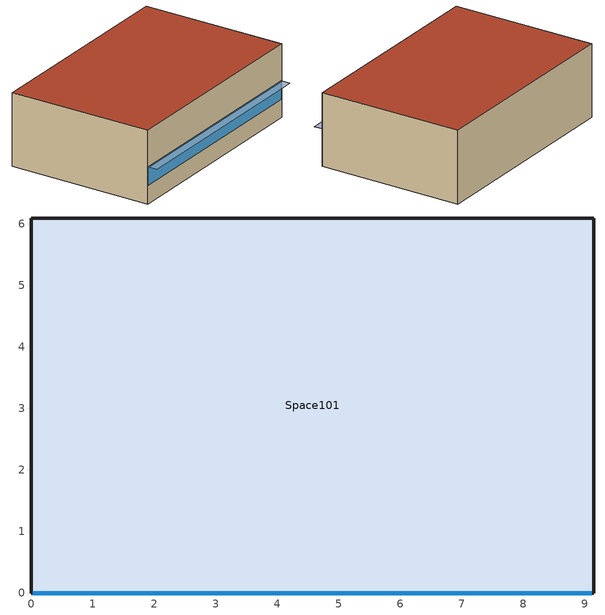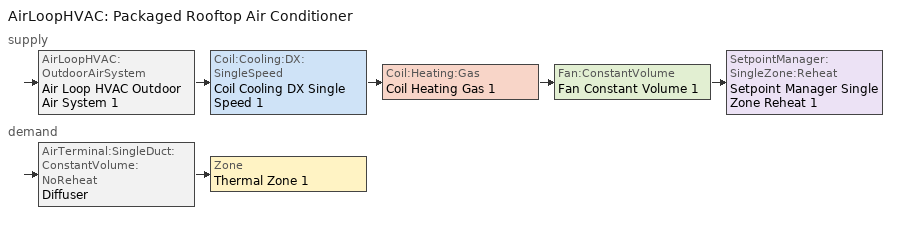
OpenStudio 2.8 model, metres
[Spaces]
Space101
 floor ground: 9.14,6.1 9.14,0 0,0 0,6.1 z0
 wall outside: 0,6.1 0,0 9.14,0 9.14,6.1 0,6.1 z0:3.05
 window: 0.03,0 9.12,0 z0.76:1.53
 roof outside: 9.14,0 9.14,6.1 0,6.1 0,0 z3.05
shading: 9.12,0 0.03,0 0.03,-0.38 9.12,-0.38 z1.53
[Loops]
AirLoopHVAC 'Packaged Rooftop Air Conditioner'
 supply: AirLoopHVAC:OutdoorAirSystem 'Air Loop HVAC Outdoor Air System 1' > Coil:Cooling:DX:SingleSpeed 'Coil Cooling DX Single Speed 1' > Coil:Heating:Gas 'Coil Heating Gas 1' > Fan:ConstantVolume 'Fan Constant Volume 1' > SetpointManager:SingleZone:Reheat 'Setpoint Manager Single Zone Reheat 1'
 demand: AirTerminal:SingleDuct:ConstantVolume:NoReheat 'Diffuser' > Zone 'Thermal Zone 1'
[Building]
Building 1: Default Construction Set=Res 90.1-2013 - Office - ASHRAE 169-2006-5A; Standards Building Type=Office
[Site]
Chicago Ohare Intl Ap: Latitude {deg}=41.98; Longitude {deg}=-87.92; Time Zone {hr}=-6; Elevation {m}=201; Terrain=City
[ClimateZones]
Climate Zone Institution Name 1=ASHRAE; Climate Zone Document Name 1=ANSI/ASHRAE Standard 169; Climate Zone Document Year 1=2006; Climate Zone Value 1=5A; Climate Zone Institution Name 2=CEC; Climate Zone Document Name 2=California Climate Zone Descriptions; Climate Zone Document Year 2=1995
[Site:GroundTemperature:BuildingSurface]
19.527, 19.502, 19.536, 19.598, 20.002, 21.64, 22.225, 22.375, 21.449, 20.121, 19.802, 19.633
[SizingPeriod:DesignDay] Barometric Pressure {Pa}=98934; Sky Clearness=0; Rain Indicator=0; Snow Indicator=0; Day of Month=21; Daylight Saving Time Indicator=0; Dry-Bulb Temperature Range Modifier Type=DefaultMultipliers
Name | Maximum Dry-Bulb Temperature {C} | Daily Dry-Bulb Temperature Range {deltaC} | Humidity Indicating Conditions at Maximum Dry-Bulb | Wind Speed {m/s} | Wind Direction {deg} | Month | Day Type | Humidity Indicating Type | Solar Model Indicator | ASHRAE Taub | ASHRAE Taud
Chicago Ohare Intl Ap Ann Htg 99.6% Condns DB | -20 | 0 | -20 | 4.9 | 270 | 1 | WinterDesignDay | Wetbulb | ASHRAEClearSky
Chicago Ohare Intl Ap Ann Hum_n 99.6% Condns DP=>MCDB | -19.2 | 0 | -25.7 | 4.9 | 270 | 1 | WinterDesignDay | Dewpoint | ASHRAEClearSky
Chicago Ohare Intl Ap Ann Htg Wind 99.6% Condns WS=>MCDB | -3.5 | 0 | -3.5 | 12.4 | 270 | 1 | WinterDesignDay | Wetbulb | ASHRAEClearSky
Chicago Ohare Intl Ap Ann Clg .4% Condns DB=>MWB | 33.3 | 10.5 | 23.7 | 5.2 | 230 | 7 | SummerDesignDay | Wetbulb | ASHRAETau | 0.455 | 2.05
Chicago Ohare Intl Ap Ann Clg .4% Condns WB=>MDB | 31.2 | 10.5 | 25.5 | 5.2 | 230 | 7 | SummerDesignDay | Wetbulb | ASHRAETau | 0.455 | 2.05
Chicago Ohare Intl Ap Ann Clg .4% Condns DP=>MDB | 28.9 | 10.5 | 23.8 | 5.2 | 230 | 7 | SummerDesignDay | Dewpoint | ASHRAETau | 0.455 | 2.05
Chicago Ohare Intl Ap Ann Clg .4% Condns Enth=>MDB | 31.4 | 10.5 | 79200 | 5.2 | 230 | 7 | SummerDesignDay | Enthalpy | ASHRAETau | 0.455 | 2.05
[Material]
Name | Roughness | Thickness {m} | Conductivity {W/m-K} | Density {kg/m3} | Specific Heat {J/kg-K} | Thermal Absorptance | Solar Absorptance | Visible Absorptance
4 in. Normalweight Concrete Floor | MediumRough | 0.1016 | 2.31 | 2322 | 832 | 0.9 | 0.7 | 0.7
1IN Stucco | Smooth | 0.0253 | 0.6918 | 1858 | 837 | 0.9 | 0.7 | 0.92
8IN CONCRETE HW RefBldg | Rough | 0.2032 | 1.311 | 2240 | 836.8 | 0.9 | 0.7 | 0.7
1/2IN Gypsum | Smooth | 0.0127 | 0.16 | 784.9 | 830 | 0.9 | 0.4 | 0.4
Metal Roof Surface; F08 Metal surface | Smooth | 0.0008 | 45.28 | 7824 | 500 | 0.9 | 0.7 | 0.7
100mm Normalweight concrete floor | MediumRough | 0.1016 | 2.31045 | 2322 | 832.557 |  | 0 | 0
G01 13mm gypsum board | Smooth | 0.0127 | 0.160031 | 800.001 | 1090.73 | 0.9 | 0.7 | 0.5
8 in. Normalweight Concrete Floor | MediumRough | 0.2032 | 2.31 | 2322 | 832 | 0.9 | 0.7 | 0.7
8 in. Concrete Block Basement Wall | MediumRough | 0.2032 | 1.326 | 1842 | 912 | 0.9 | 0.7 | 0.7
G05 25mm wood | MediumSmooth | 0.0254 | 0.15 | 608 | 1630 | 0.9 | 0.5 | 0.5
Roof Membrane | VeryRough | 0.0095 | 0.16 | 1121.29 | 1460 | 0.9 | 0.7 | 0.7
Std Wood 6inch | MediumSmooth | 0.15 | 0.12 | 540 | 1210 | 0.9 | 0.7 | 0.7
[Material:NoMass] Roughness=Smooth; Thermal Absorptance=0.9; Solar Absorptance=0.7
Name | Thermal Resistance {m2-K/W} | Visible Absorptance
Typical Carpet Pad; CP02 CARPET PAD | 0.21648 | 0.8
Typical Insulation R-14.97 | 2.63723 | 0.7
Typical Insulation R-8.72 | 1.53614 | 0.7
Typical Insulation R-30.13 | 5.30668 | 0.7
Typical Insulation R-1.15 1 | 0.202509 | 0.7
Typical Insulation R-1.15 2 | 0.202527 | 0.7
[Construction]
Typical Interior Floor: 100mm Normalweight concrete floor, CP02 CARPET PAD
Typical Interior Wall: G01 13mm gypsum board, G01 13mm gypsum board
Typical Interior Ceiling: CP02 CARPET PAD, 100mm Normalweight concrete floor
Typical Insulated Carpeted 8in Slab Floor: 8 in. Normalweight Concrete Floor, Typical Carpet Pad
Typical Insulated Basement Mass Wall: 8 in. Concrete Block Basement Wall
Typical Interior Window: Clear 3mm
Typical Interior Door; Typical Interior Partition: G05 25mm wood
Typical Insulated Exterior Mass Floor R-17.54: Typical Insulation R-14.97, 4 in. Normalweight Concrete Floor, Typical Carpet Pad
Typical Insulated Exterior Mass Wall R-11.11: 1IN Stucco, 8IN CONCRETE HW RefBldg, Typical Insulation R-8.72, 1/2IN Gypsum
Typical IEAD Roof R-31.25: Roof Membrane, Typical Insulation R-30.13, Metal Roof Surface
U 0.48 SHGC 0.40 Dbl Ref-D Clr 6mm/13mm: REF D CLEAR 6MM, AIR 13MM, CLEAR 6MM
Typical Insulated Metal Door R-2.0: F08 Metal surface, Typical Insulation R-1.15 1
U 0.44 SHGC 0.26 Dbl Ref-B-H Clr 6mm/13mm Air: REF B CLEAR HI 6MM, AIR 13MM, CLEAR 6MM
Typical Overhead Door R-2.0 1: Typical Insulation R-1.15 2
Window_U_0.50_SHGC_0.40_Skylight_Frame_Width_0.430_in: Glass_2052_LayerAvg, Gap_1_W_0_0038, Glass_2027F_LayerAvg
InteriorFurnishings: Std Wood 6inch
[WindowMaterial:Glazing] Optical Data Type=SpectralAverage; Infrared Transmittance at Normal Incidence=0; Dirt Correction Factor for Solar and Visible Transmittance=1; Solar Diffusing=No
Name | Thickness {m} | Solar Transmittance at Normal Incidence | Front Side Solar Reflectance at Normal Incidence | Back Side Solar Reflectance at Normal Incidence | Visible Transmittance at Normal Incidence | Front Side Visible Reflectance at Normal Incidence | Back Side Visible Reflectance at Normal Incidence | Front Side Infrared Hemispherical Emissivity | Back Side Infrared Hemispherical Emissivity | Conductivity {W/m-K}
Glass_2052_LayerAvg | 0.00837 | 0.507767 | 0.054228 | 0.0544931 | 0.586833 | 0.05805 | 0.058397 | 0.84 | 0.84 | 1
Glass_2027F_LayerAvg | 0.004 | 0.369744 | 0.470069 | 0.340935 | 0.765222 | 0.0546 | 0.073741 | 0.03675 | 0.84 | 1
Clear 3mm | 0.003 | 0.837 | 0.075 | 0.075 | 0.898 | 0.081 | 0.081 | 0.84 | 0.84 | 0.9
REF D CLEAR 6MM | 0.006 | 0.429 | 0.308 | 0.379 | 0.334 | 0.453 | 0.505 | 0.84 | 0.82 | 0.9
CLEAR 6MM | 0.006 | 0.775 | 0.071 | 0.071 | 0.881 | 0.08 | 0.08 | 0.84 | 0.84 | 0.9
REF B CLEAR HI 6MM | 0.006 | 0.24 | 0.16 | 0.32 | 0.3 | 0.16 | 0.29 | 0.84 | 0.6 | 0.9
[WindowMaterial:Gas] Gas Type=Air
Name | Thickness {m}
Gap_1_W_0_0038 | 0.0038
AIR 13MM | 0.0127
[DefaultConstructionSet]
Res 90.1-2013 - Office - ASHRAE 169-2006-5A: Default Exterior Surface Constructions=Default Surface Constructions 4; Default Interior Surface Constructions=Default Surface Constructions 5; Default Ground Contact Surface Constructions=Default Surface Constructions 6; Default Exterior SubSurface Constructions=Default Sub Surface Constructions 3; Default Interior SubSurface Constructions=Default Sub Surface Constructions 4; Interior Partition Construction=Typical Interior Partition
[DefaultSurfaceConstructions]
Name | Floor Construction | Wall Construction | Roof Ceiling Construction
Default Surface Constructions 4 | Typical Insulated Exterior Mass Floor R-17.54 | Typical Insulated Exterior Mass Wall R-11.11 | Typical IEAD Roof R-31.25
Default Surface Constructions 5 | Typical Interior Floor | Typical Interior Wall | Typical Interior Ceiling
Default Surface Constructions 6 | Typical Insulated Carpeted 8in Slab Floor | Typical Insulated Basement Mass Wall
[DefaultSubSurfaceConstructions]
Name | Fixed Window Construction | Operable Window Construction | Door Construction | Glass Door Construction | Overhead Door Construction | Skylight Construction | Tubular Daylight Dome Construction | Tubular Daylight Diffuser Construction
Default Sub Surface Constructions 3 | U 0.48 SHGC 0.40 Dbl Ref-D Clr 6mm/13mm | U 0.48 SHGC 0.40 Dbl Ref-D Clr 6mm/13mm | Typical Insulated Metal Door R-2.0 | U 0.44 SHGC 0.26 Dbl Ref-B-H Clr 6mm/13mm Air | Typical Overhead Door R-2.0 1 | Window_U_0.50_SHGC_0.40_Skylight_Frame_Width_0.430_in | Typical Interior Window | Typical Interior Window
Default Sub Surface Constructions 4 | Typical Interior Window | Typical Interior Window | Typical Interior Door
[BuildingStory]
Building Story 1: Nominal Z Coordinate {m}=0; Nominal Floor to Floor Height {m}=3.048
[Space]
Space101: Space Type=Space Type 1 - 90.1-2013; Building Story=Building Story 1; Thermal Zone=Thermal Zone 1
[SpaceType]
Space Type 1 - 90.1-2013: Default Schedule Set=Space Type 1 Schedule Set; Design Specification Outdoor Air Object=Space Type 1 Ventilation; Standards Template=90.1-2013; Standards Building Type=Office; Standards Space Type=MediumOffice - OpenOffice
[People:Definition]
Space Type 1 People Definition: Number of People Calculation Method=People/Area; People per Space Floor Area {person/m2}=0.0565105; Fraction Radiant=0.3
[People]
Space Type 1 People: People Definition=Space Type 1 People Definition; Space or SpaceType=Space Type 1 - 90.1-2013; Work Efficiency Schedule=Work Efficiency Schedule; Clothing Insulation Schedule=Clothing Schedule; Air Velocity Schedule=Air Velocity Schedule; Multiplier=1
[Lights:Definition]
Space Type 1 Lights Definition: Design Level Calculation Method=Watts/Area; Watts per Space Floor Area {W/m2}=10.5486; Fraction Radiant=0.7; Fraction Visible=0.2
[Lights]
Space Type 1 Lights: Lights Definition=Space Type 1 Lights Definition; Space or SpaceType=Space Type 1 - 90.1-2013; Fraction Replaceable=0
[ElectricEquipment:Definition]
Space Type 1 Elec Equip Definition: Design Level Calculation Method=Watts/Area; Watts per Space Floor Area {W/m2}=10.3334; Fraction Radiant=0.5
[ElectricEquipment]
Space Type 1 Elec Equip: Electric Equipment Definition=Space Type 1 Elec Equip Definition; Space or SpaceType=Space Type 1 - 90.1-2013
[DesignSpecification:OutdoorAir]
Space Type 1 Ventilation: Outdoor Air Method=Sum; Outdoor Air Flow per Person {m3/s-person}=0.00235974; Outdoor Air Flow per Floor Area {m3/s-m2}=0.0003048
[DefaultScheduleSet]
Space Type 1 Schedule Set: Number of People Schedule=OfficeMedium BLDG_OCC_SCH; People Activity Level Schedule=OfficeMedium ACTIVITY_SCH; Lighting Schedule=OfficeMedium BLDG_LIGHT_SCH_2013; Electric Equipment Schedule=OfficeMedium BLDG_EQUIP_SCH_2013; Infiltration Schedule=OfficeMedium INFIL_SCH_PNNL
[Daylighting:Control] Space=Space101; Position X-Coordinate {m}=4.572; Position Z-Coordinate {m}=0.762; Illuminance Setpoint {lux}=375; Lighting Control Type=Stepped; Minimum Input Power Fraction for Continuous Dimming Control=0.3; Minimum Light Output Fraction for Continuous Dimming Control=0.2; Number of Stepped Control Steps=3; Probability Lighting will be Reset When Needed in Manual Stepped Control=1; Maximum Allowable Discomfort Glare Index=22
Name | Position Y-Coordinate {m}
Space 101 Daylt Sensor 1 | 1.31077
Space 101 Daylt Sensor 2 | 2.64139
[ThermostatSetpoint:DualSetpoint]
Thermostat Setpoint Dual Setpoint 1: Heating Setpoint Temperature Schedule=OfficeMedium HTGSETP_SCH; Cooling Setpoint Temperature Schedule=OfficeMedium CLGSETP_SCH
[AirLoopHVAC]
Packaged Rooftop Air Conditioner: Availability Schedule=Always On Discrete; Design Supply Air Flow Rate {m3/s}=AutoSize
[Sizing:System]
Packaged Rooftop Air Conditioner: Type of Load to Size On=Sensible; Design Outdoor Air Flow Rate {m3/s}=Autosize; Central Heating Maximum System Air Flow Ratio=1; Preheat Design Temperature {C}=7; Preheat Design Humidity Ratio {kg-H2O/kg-Air}=0.008; Precool Design Temperature {C}=12.8; Precool Design Humidity Ratio {kg-H2O/kg-Air}=0.008; Central Cooling Design Supply Air Temperature {C}=12.8; Central Heating Design Supply Air Temperature {C}=40; Sizing Option=NonCoincident; 100% Outdoor Air in Cooling=Yes; 100% Outdoor Air in Heating=Yes; Central Cooling Design Supply Air Humidity Ratio {kg-H2O/kg-Air}=0.0085; Central Heating Design Supply Air Humidity Ratio {kg-H2O/kg-Air}=0.008; Cooling Design Air Flow Method=DesignDay; Cooling Design Air Flow Rate {m3/s}=0; Heating Design Air Flow Method=DesignDay; Heating Design Air Flow Rate {m3/s}=0; System Outdoor Air Method=ZoneSum; Zone Maximum Outdoor Air Fraction=1; Cooling Supply Air Flow Rate Per Floor Area {m3/s-m2}=0.00996765; Cooling Fraction of Autosized Cooling Supply Air Flow Rate=1; Cooling Supply Air Flow Rate Per Unit Cooling Capacity {m3/s-W}=3.94755e-05; Heating Supply Air Flow Rate Per Floor Area {m3/s-m2}=0.00996765; Heating Fraction of Autosized Heating Supply Air Flow Rate=1; Heating Fraction of Autosized Cooling Supply Air Flow Rate=1; Heating Supply Air Flow Rate Per Unit Heating Capacity {m3/s-W}=3.15882e-05; Cooling Design Capacity Method=CoolingDesignCapacity; Cooling Design Capacity {W}=autosize; Cooling Design Capacity Per Floor Area {W/m2}=234.7; Fraction of Autosized Cooling Design Capacity=1; Heating Design Capacity Method=HeatingDesignCapacity; Heating Design Capacity {W}=autosize; Heating Design Capacity Per Floor Area {W/m2}=157; Fraction of Autosized Heating Design Capacity=1; Central Cooling Capacity Control Method=OnOff
[Fan:ConstantVolume]
Fan Constant Volume 1: Availability Schedule=Always On Discrete; Pressure Rise {Pa}=500; Maximum Flow Rate {m3/s}=AutoSize
[Coil:Heating:Gas]
Coil Heating Gas 1: Availability Schedule=Always On Discrete; Gas Burner Efficiency=0.8; Nominal Capacity {W}=AutoSize; Parasitic Electric Load {W}=0; Parasitic Gas Load {W}=0
[Coil:Cooling:DX:SingleSpeed]
Coil Cooling DX Single Speed 1: Availability Schedule=Always On Discrete; Rated Total Cooling Capacity {W}=autosize; Rated Sensible Heat Ratio=autosize; Rated COP {W/W}=3; Rated Air Flow Rate {m3/s}=autosize; Rated Evaporator Fan Power Per Volume Flow Rate {W/(m3/s)}=773.3; Total Cooling Capacity Function of Temperature Curve=Curve Biquadratic 1; Total Cooling Capacity Function of Flow Fraction Curve=Curve Quadratic 1; Energy Input Ratio Function of Temperature Curve=Curve Biquadratic 2; Energy Input Ratio Function of Flow Fraction Curve=Curve Quadratic 2; Part Load Fraction Correlation Curve=Curve Quadratic 3; Condenser Type=AirCooled; Evaporative Condenser Effectiveness=0; Evaporative Condenser Air Flow Rate {m3/s}=Autosize; Evaporative Condenser Pump Rated Power Consumption {W}=Autosize; Crankcase Heater Capacity {W}=0; Maximum Outdoor Dry-Bulb Temperature for Crankcase Heater Operation {C}=0; Basin Heater Capacity {W/K}=0; Basin Heater Setpoint Temperature {C}=10
[SetpointManager:SingleZone:Reheat]
Setpoint Manager Single Zone Reheat 1: Minimum Supply Air Temperature {C}=-99; Maximum Supply Air Temperature {C}=99; Control Zone=Thermal Zone 1
[Controller:OutdoorAir]
Controller Outdoor Air 1: Minimum Outdoor Air Flow Rate {m3/s}=0; Maximum Outdoor Air Flow Rate {m3/s}=Autosize; Economizer Control Type=NoEconomizer; Economizer Control Action Type=ModulateFlow; Economizer Maximum Limit Dry-Bulb Temperature {C}=28; Economizer Maximum Limit Enthalpy {J/kg}=64000; Economizer Minimum Limit Dry-Bulb Temperature {C}=-100; Lockout Type=NoLockout; Minimum Limit Type=FixedMinimum; Controller Mechanical Ventilation=Controller Mechanical Ventilation 1; High Humidity Control=No; Heat Recovery Bypass Control Type=BypassWhenWithinEconomizerLimits
[Controller:MechanicalVentilation]
Controller Mechanical Ventilation 1: Availability Schedule=Always On Discrete; System Outdoor Air Method=ZoneSum
[AirLoopHVAC:OutdoorAirSystem]
Air Loop HVAC Outdoor Air System 1: Controller=Controller Outdoor Air 1
[ThermalZone]
Thermal Zone 1: Thermostat=Thermostat Setpoint Dual Setpoint 1; Use Ideal Air Loads=No
[Sizing:Zone]
Thermal Zone 1: Zone Cooling Design Supply Air Temperature Input Method=SupplyAirTemperature; Zone Cooling Design Supply Air Temperature {C}=14; Zone Cooling Design Supply Air Temperature Difference {deltaC}=11.11; Zone Heating Design Supply Air Temperature Input Method=SupplyAirTemperature; Zone Heating Design Supply Air Temperature {C}=40; Zone Heating Design Supply Air Temperature Difference {deltaC}=11.11; Zone Cooling Design Supply Air Humidity Ratio {kg-H2O/kg-air}=0.0085; Zone Heating Design Supply Air Humidity Ratio {kg-H2O/kg-air}=0.008; Cooling Design Air Flow Method=DesignDay; Heating Design Air Flow Method=DesignDay; Account for Dedicated Outdoor Air System=No; Dedicated Outdoor Air System Control Strategy=NeutralSupplyAir; Dedicated Outdoor Air Low Setpoint Temperature for Design {C}=autosize; Dedicated Outdoor Air High Setpoint Temperature for Design {C}=autosize
[Zone equipment]
Thermal Zone 1: Diffuser
[AirTerminal:SingleDuct:ConstantVolume:NoReheat]
Diffuser: Availability Schedule=Always On Discrete hvac_library; Maximum Air Flow Rate {m3/s}=AutoSize
[SpaceInfiltration:DesignFlowRate]
Space101 Infiltration: Space or SpaceType=Space101; Schedule=Always On Discrete; Design Flow Rate Calculation Method=Flow/ExteriorArea; Flow per Exterior Surface Area {m3/s-m2}=0.000355983; Constant Term Coefficient=0; Temperature Term Coefficient=0; Velocity Term Coefficient=0.224; Velocity Squared Term Coefficient=0
[InternalMass:Definition]
Internal Mass Definition 1: Construction=InteriorFurnishings; Design Level Calculation Method=SurfaceArea/Area; Surface Area per Space Floor Area=2
[InternalMass]
Space101 Mass: Internal Mass Definition=Internal Mass Definition 1; Space or SpaceType=Space101; Multiplier=1
[Schedule:Ruleset]
Name | Default Day Schedule | Summer Design Day Schedule | Winter Design Day Schedule
Clothing Schedule | Clothing Schedule Default Winter Clothes
Air Velocity Schedule | Air Velocity Schedule Default
Work Efficiency Schedule | Work Efficiency Schedule Default
OfficeMedium BLDG_OCC_SCH | OfficeMedium BLDG_OCC_SCH Default | OfficeMedium BLDG_OCC_SCH Summer Design Day | OfficeMedium BLDG_OCC_SCH Winter Design Day
OfficeMedium ACTIVITY_SCH | OfficeMedium ACTIVITY_SCH Default | OfficeMedium ACTIVITY_SCH Summer Design Day | OfficeMedium ACTIVITY_SCH Winter Design Day
OfficeMedium BLDG_LIGHT_SCH_2013 | Schedule Day 5 | OfficeMedium BLDG_LIGHT_SCH_2013 Summer Design Day | OfficeMedium BLDG_LIGHT_SCH_2013 Winter Design Day
OfficeMedium BLDG_EQUIP_SCH_2013 | Schedule Day 8 | OfficeMedium BLDG_EQUIP_SCH_2013 Summer Design Day | OfficeMedium BLDG_EQUIP_SCH_2013 Winter Design Day
OfficeMedium INFIL_SCH_PNNL | OfficeMedium INFIL_SCH_PNNL Default | OfficeMedium INFIL_SCH_PNNL Summer Design Day | OfficeMedium INFIL_SCH_PNNL Winter Design Day
OfficeMedium HTGSETP_SCH | OfficeMedium HTGSETP_SCH_YES_OPTIMUM Default | OfficeMedium HTGSETP_SCH_YES_OPTIMUM Summer Design Day | OfficeMedium HTGSETP_SCH_YES_OPTIMUM Winter Design Day
OfficeMedium CLGSETP_SCH | OfficeMedium CLGSETP_SCH_YES_OPTIMUM Default | OfficeMedium CLGSETP_SCH_YES_OPTIMUM Summer Design Day | OfficeMedium CLGSETP_SCH_YES_OPTIMUM Winter Design Day
[Schedule:Day]
Clothing Schedule Default Winter Clothes; OfficeMedium BLDG_OCC_SCH Summer Design Day; OfficeMedium BLDG_LIGHT_SCH_2013 Summer Design Day; OfficeMedium BLDG_EQUIP_SCH_2013 Summer Design Day; OfficeMedium INFIL_SCH_PNNL Default: 24, 0, 1
Clothing Schedule Summer Clothes: 24, 0, 0.5
Air Velocity Schedule Default: 24, 0, 0.2
Work Efficiency Schedule Default; OfficeMedium BLDG_OCC_SCH Default; OfficeMedium BLDG_OCC_SCH Winter Design Day; Schedule Day 5; OfficeMedium BLDG_LIGHT_SCH_2013 Winter Design Day; Schedule Day 8; OfficeMedium BLDG_EQUIP_SCH_2013 Winter Design Day: 24, 0, 0
OfficeMedium BLDG_OCC_SCH Sat Day: 6, 0, 0, 8, 0, 0.15, 12, 0, 0.3, 17, 0, 0.15, 24, 0, 0
OfficeMedium BLDG_OCC_SCH Wkdy Day: 6, 0, 0, 7, 0, 0.15, 8, 0, 0.2, 12, 0, 0.95, 13, 0, 0.5, 17, 0, 0.95, 18, 0, 0.3, 24, 0, 0
OfficeMedium ACTIVITY_SCH Default; OfficeMedium ACTIVITY_SCH Winter Design Day; OfficeMedium ACTIVITY_SCH Summer Design Day: 24, 0, 120
OfficeMedium BLDG_LIGHT_SCH_2013 Sat Day: 6, 0, 0.05, 8, 0, 0.0862326, 12, 0, 0.258698, 17, 0, 0.129349, 19, 0, 0.0431163, 24, 0, 0.05
OfficeMedium BLDG_LIGHT_SCH_2013 Sun Day: 6, 0, 0.05, 18, 0, 0.0431163, 24, 0, 0.05
OfficeMedium BLDG_LIGHT_SCH_2013 Wkdy Day: 5, 0, 0.05, 6, 0, 0.1, 7, 0, 0.0862326, 8, 0, 0.258698, 17, 0, 0.776093, 18, 0, 0.431163, 20, 0, 0.258698, 22, 0, 0.172465, 23, 0, 0.0862326, 24, 0, 0.0431163
OfficeMedium BLDG_EQUIP_SCH_2013 Sat Day: 6, 0, 0.230755, 8, 0, 0.381235, 12, 0, 0.476543, 17, 0, 0.33358, 19, 0, 0.285926, 24, 0, 0.230755
OfficeMedium BLDG_EQUIP_SCH_2013 Sun Day: 6, 0, 0.230755, 18, 0, 0.288107, 24, 0, 0.230755
OfficeMedium BLDG_EQUIP_SCH_2013 Wkdy Day: 6, 0, 0.307674, 8, 0, 0.381235, 12, 0, 0.857778, 13, 0, 0.76247, 17, 0, 0.857778, 18, 0, 0.476543, 24, 0, 0.381235
OfficeMedium INFIL_SCH_PNNL Summer Design Day; OfficeMedium INFIL_SCH_PNNL SmrDsn|Wkdy Day: 6, 0, 1, 22, 0, 0.25, 24, 0, 1
OfficeMedium INFIL_SCH_PNNL Winter Design Day; OfficeMedium INFIL_SCH_PNNL WntrDsn|Sat Day: 6, 0, 1, 18, 0, 0.25, 24, 0, 1
OfficeMedium HTGSETP_SCH_YES_OPTIMUM Default; OfficeMedium HTGSETP_SCH_YES_OPTIMUM Summer Design Day; OfficeMedium HTGSETP_SCH_YES_OPTIMUM Sat Day; OfficeMedium HTGSETP_SCH_YES_OPTIMUM Wkdy Day; OfficeMedium HTGSETP_SCH_YES_OPTIMUM Winter Design Day: 24, 0, 20
OfficeMedium CLGSETP_SCH_YES_OPTIMUM Default; OfficeMedium CLGSETP_SCH_YES_OPTIMUM Winter Design Day; OfficeMedium CLGSETP_SCH_YES_OPTIMUM Sat Day; OfficeMedium CLGSETP_SCH_YES_OPTIMUM Summer Design Day; OfficeMedium CLGSETP_SCH_YES_OPTIMUM Wkdy Day: 24, 0, 26.1111
[Schedule:Rule] Date Specification Type=DateRange; Start Day=1
Name | Schedule Ruleset | Rule Order | Day Schedule | Start Month | End Month | End Day | Apply Saturday | Apply Monday | Apply Tuesday | Apply Wednesday | Apply Thursday | Apply Friday | Apply Sunday
Schedule Rule 1 | Clothing Schedule | 0 | Clothing Schedule Summer Clothes | 5 | 9 | 30
Schedule Rule 2 | OfficeMedium BLDG_OCC_SCH | 1 | OfficeMedium BLDG_OCC_SCH Sat Day | 1 | 12 | 31 | Yes
Schedule Rule 3 | OfficeMedium BLDG_OCC_SCH | 0 | OfficeMedium BLDG_OCC_SCH Wkdy Day | 1 | 12 | 31 |  | Yes | Yes | Yes | Yes | Yes
Schedule Rule 4 | OfficeMedium BLDG_LIGHT_SCH_2013 | 2 | OfficeMedium BLDG_LIGHT_SCH_2013 Sat Day | 1 | 12 | 31 | Yes
Schedule Rule 5 | OfficeMedium BLDG_LIGHT_SCH_2013 | 1 | OfficeMedium BLDG_LIGHT_SCH_2013 Sun Day | 1 | 12 | 31 |  |  |  |  |  |  | Yes
Schedule Rule 6 | OfficeMedium BLDG_LIGHT_SCH_2013 | 0 | OfficeMedium BLDG_LIGHT_SCH_2013 Wkdy Day | 1 | 12 | 31 |  | Yes | Yes | Yes | Yes | Yes
Schedule Rule 7 | OfficeMedium BLDG_EQUIP_SCH_2013 | 2 | OfficeMedium BLDG_EQUIP_SCH_2013 Sat Day | 1 | 12 | 31 | Yes
Schedule Rule 8 | OfficeMedium BLDG_EQUIP_SCH_2013 | 1 | OfficeMedium BLDG_EQUIP_SCH_2013 Sun Day | 1 | 12 | 31 |  |  |  |  |  |  | Yes
Schedule Rule 9 | OfficeMedium BLDG_EQUIP_SCH_2013 | 0 | OfficeMedium BLDG_EQUIP_SCH_2013 Wkdy Day | 1 | 12 | 31 |  | Yes | Yes | Yes | Yes | Yes
Schedule Rule 10 | OfficeMedium INFIL_SCH_PNNL | 1 | OfficeMedium INFIL_SCH_PNNL SmrDsn|Wkdy Day | 1 | 12 | 31 |  | Yes | Yes | Yes | Yes | Yes
Schedule Rule 11 | OfficeMedium INFIL_SCH_PNNL | 0 | OfficeMedium INFIL_SCH_PNNL WntrDsn|Sat Day | 1 | 12 | 31 | Yes
OfficeMedium HTGSETP_SCH Schedule Rule Weekend | OfficeMedium HTGSETP_SCH | 1 | OfficeMedium HTGSETP_SCH_YES_OPTIMUM Sat Day | 1 | 12 | 31 | Yes |  |  |  |  |  | Yes
OfficeMedium HTGSETP_SCH Schedule Rule Weekday | OfficeMedium HTGSETP_SCH | 0 | OfficeMedium HTGSETP_SCH_YES_OPTIMUM Wkdy Day | 1 | 12 | 31 |  | Yes | Yes | Yes | Yes | Yes
OfficeMedium CLGSETP_SCH Schedule Rule Weekend | OfficeMedium CLGSETP_SCH | 1 | OfficeMedium CLGSETP_SCH_YES_OPTIMUM Sat Day | 1 | 12 | 31 | Yes |  |  |  |  |  | Yes
OfficeMedium CLGSETP_SCH Schedule Rule Weekday | OfficeMedium CLGSETP_SCH | 0 | OfficeMedium CLGSETP_SCH_YES_OPTIMUM Wkdy Day | 1 | 12 | 31 |  | Yes | Yes | Yes | Yes | Yes
[Schedule:Constant] Value=1
Always On Discrete; Always On Discrete hvac_library
[Curve:Biquadratic] Minimum Value of x=17; Maximum Value of x=22; Minimum Value of y=13; Maximum Value of y=46
Name | Coefficient1 Constant | Coefficient2 x | Coefficient3 x**2 | Coefficient4 y | Coefficient5 y**2 | Coefficient6 x*y
Curve Biquadratic 1 | 0.942588 | 0.00954335 | 0.00068377 | -0.0110427 | 5.249e-06 | -9.72e-06
Curve Biquadratic 2 | 0.342414 | 0.034885 | -0.0006237 | 0.00497722 | 0.000437951 | -0.000728028
[Curve:Quadratic]
Name | Coefficient1 Constant | Coefficient2 x | Coefficient3 x**2 | Minimum Value of x | Maximum Value of x
Curve Quadratic 1 | 0.8 | 0.2 | 0 | 0.5 | 1.5
Curve Quadratic 2 | 1.1552 | -0.1808 | 0.0256 | 0.5 | 1.5
Curve Quadratic 3 | 0.85 | 0.15 | 0 | 0 | 1
